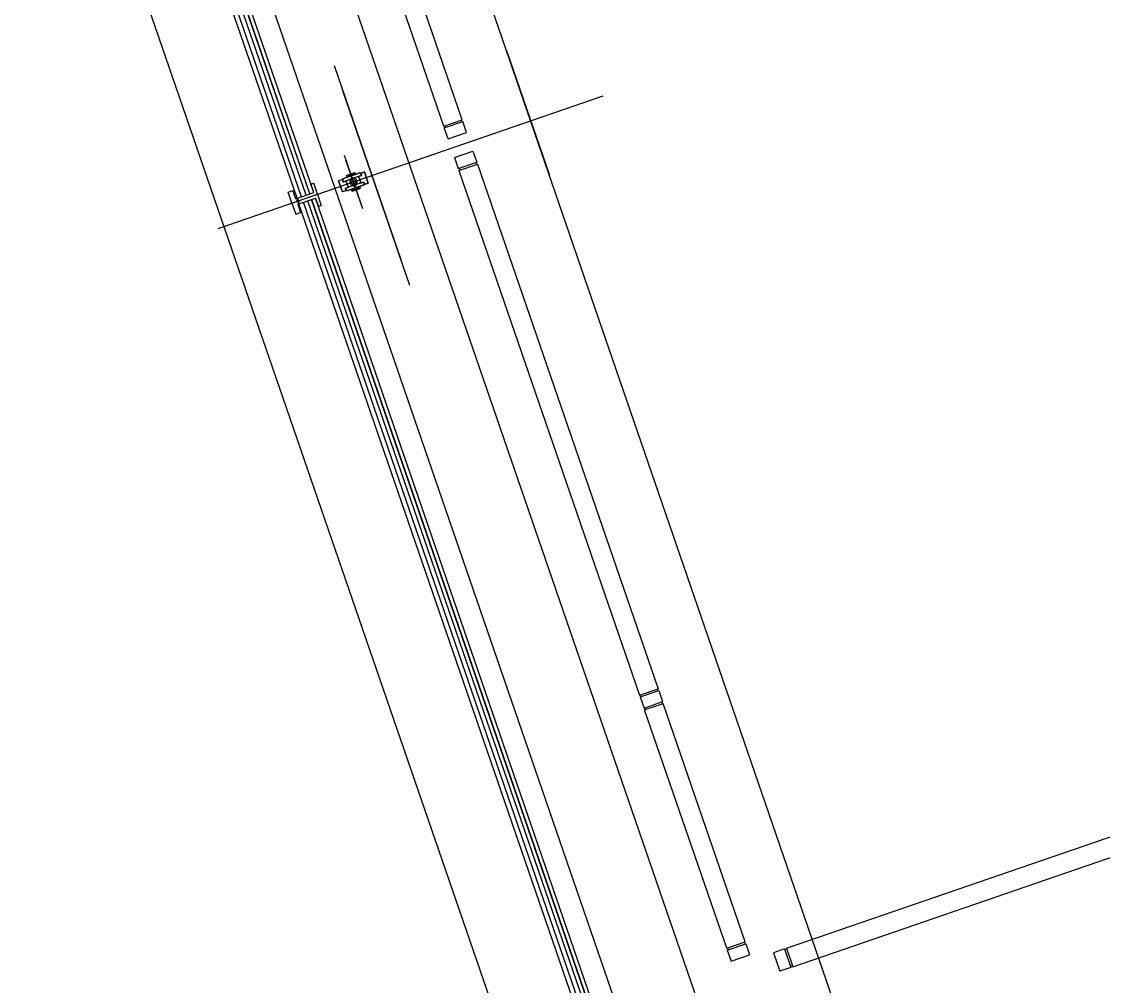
# Model space of a CAD drawing. Extents: x 809487 to 809680, y 818779 to 819225.
# Drawn here: x 809504.83 to 809507.6, y 819155.212 to 819157.681 of the extents above; entities that cross this region are included whole.
import ezdxf

# ---------------------------------------------------------------- set-up
doc = ezdxf.new("R2010")
doc.units = 0
for name, color, linetype in [('F-RC', 7, 'Continuous'), ('MAJ214__', 7, 'Continuous'), ('MAJ270__', 7, 'Continuous'), ('MAJ292__', 7, 'Continuous')]:
    doc.layers.add(name, color=color, linetype=linetype)

msp = doc.modelspace()

# ---------------------------------------------------------------- linework, layer by layer
at = {"layer": 'F-RC'}
for p, q in [((809505.9582, 819157.4298), (809505.4958, 819158.7724)), ((809505.9109, 819157.4135), (809505.4486, 819158.7561)), ((809505.9109, 819157.4135), (809505.9582, 819157.4298)), ((809505.9125, 819157.4087), (809505.9598, 819157.425)), ((809505.9223, 819157.3804), (809505.9125, 819157.4087)), ((809505.9144, 819157.4094), (809505.9128, 819157.4141)), ((809505.9579, 819157.4244), (809505.9563, 819157.4291)), ((809505.9696, 819157.3967), (809505.9598, 819157.425)), ((809505.9223, 819157.3804), (809505.9696, 819157.3967)), ((809505.9386, 819157.3331), (809505.9858, 819157.3494)), ((809505.9386, 819157.3331), (809505.9483, 819157.3047)), ((809505.9858, 819157.3494), (809505.9956, 819157.321)), ((809505.9483, 819157.3047), (809505.9956, 819157.321)), ((809505.9499, 819157.3), (809505.9972, 819157.3163)), ((809505.9499, 819157.3), (809506.4123, 819155.9574)), ((809505.9502, 819157.3054), (809505.9518, 819157.3007)), ((809505.9937, 819157.3204), (809505.9953, 819157.3156)), ((809505.9972, 819157.3163), (809506.4595, 819155.9737)), ((809506.4123, 819155.9574), (809506.4595, 819155.9737)), ((809506.4139, 819155.9526), (809506.4612, 819155.9689)), ((809506.4576, 819155.973), (809506.4593, 819155.9683)), ((809506.4612, 819155.9689), (809506.4709, 819155.9406)), ((809506.4139, 819155.9526), (809506.4237, 819155.9243)), ((809506.4141, 819155.958), (809506.4158, 819155.9533)), ((809506.4237, 819155.9243), (809506.4709, 819155.9406)), ((809506.469, 819155.9399), (809506.4707, 819155.9352)), ((809506.4253, 819155.9196), (809506.4449, 819155.9263)), ((809506.6353, 819155.3097), (809506.4253, 819155.9196)), ((809506.4255, 819155.9249), (809506.4272, 819155.9202)), ((809506.4449, 819155.9263), (809506.4726, 819155.9358)), ((809506.6825, 819155.326), (809506.4726, 819155.9358)), ((809506.7883, 819155.3095), (809507.9621, 819155.7137)), ((809506.8046, 819155.2622), (809507.9784, 819155.6664)), ((809506.6353, 819155.3097), (809506.6825, 819155.326)), ((809506.6369, 819155.305), (809506.6842, 819155.3212)), ((809506.6369, 819155.305), (809506.6467, 819155.2766)), ((809506.6372, 819155.3103), (809506.6388, 819155.3056)), ((809506.6807, 819155.3253), (809506.6823, 819155.3206)), ((809506.6842, 819155.3212), (809506.6939, 819155.2929)), ((809506.7836, 819155.3079), (809506.7552, 819155.2981)), ((809506.7836, 819155.3079), (809506.7999, 819155.2606)), ((809506.789, 819155.3076), (809506.7843, 819155.306)), ((809506.7883, 819155.3095), (809506.8046, 819155.2622)), ((809506.6467, 819155.2766), (809506.6939, 819155.2929)), ((809506.7552, 819155.2981), (809506.7715, 819155.2508)), ((809506.7999, 819155.2606), (809506.7715, 819155.2508)), ((809506.804, 819155.2641), (809506.7992, 819155.2625))]:
    msp.add_line(p, q, dxfattribs=at)
at = {"layer": 'MAJ214__'}
for p, q in [((809504.6575, 819160.086), (809506.6077, 819154.4224)), ((809505.5471, 819157.2327), (809504.5753, 819160.0551)), ((809505.5585, 819157.2366), (809504.5867, 819160.059)), ((809505.5679, 819157.2399), (809504.5961, 819160.0622)), ((809505.5686, 819157.2401), (809504.5968, 819160.0625)), ((809505.7081, 819157.296), (809505.6977, 819157.2925)), ((809505.6977, 819157.2925), (809505.7081, 819157.296)), ((809505.7178, 819157.2677), (809505.7081, 819157.296)), ((809505.7081, 819157.296), (809505.7178, 819157.2677)), ((809505.6523, 819157.2768), (809505.6419, 819157.2733)), ((809505.6523, 819157.2768), (809505.6419, 819157.2733)), ((809505.6419, 819157.2733), (809505.6517, 819157.2449)), ((809505.6517, 819157.2449), (809505.6419, 819157.2733)), ((809505.6526, 819157.2783), (809505.6966, 819157.2934)), ((809505.654, 819157.2708), (809505.6616, 819157.2734)), ((809505.6923, 819157.284), (809505.6616, 819157.2734)), ((809505.6923, 819157.284), (809505.6616, 819157.2734)), ((809505.6841, 819157.2934), (809505.6624, 819157.2859)), ((809505.6624, 819157.2859), (809505.6841, 819157.2934)), ((809505.663, 819157.2871), (809505.6624, 819157.2859)), ((809505.663, 819157.2871), (809505.6624, 819157.2859)), ((809505.6624, 819157.2859), (809505.6634, 819157.283)), ((809505.6634, 819157.283), (809505.6624, 819157.2859)), ((809505.663, 819157.2871), (809505.6829, 819157.294)), ((809505.6829, 819157.294), (809505.663, 819157.2871)), ((809505.6851, 819157.2905), (809505.6634, 819157.283)), ((809505.6634, 819157.283), (809505.6851, 819157.2905)), ((809505.6653, 819157.2837), (809505.6656, 819157.2827)), ((809505.6657, 819157.2839), (809505.6654, 819157.2832)), ((809505.6656, 819157.2827), (809505.6654, 819157.2832)), ((809505.698, 819157.2675), (809505.6672, 819157.2569)), ((809505.698, 819157.2675), (809505.6672, 819157.2569)), ((809505.6828, 819157.2897), (809505.6834, 819157.2894)), ((809505.6829, 819157.294), (809505.6841, 819157.2934)), ((809505.6829, 819157.294), (809505.6841, 819157.2934)), ((809505.6832, 819157.2899), (809505.6836, 819157.2889)), ((809505.6836, 819157.2889), (809505.6834, 819157.2894)), ((809505.6841, 819157.2934), (809505.6851, 819157.2905)), ((809505.6851, 819157.2905), (809505.6841, 819157.2934)), ((809505.7001, 819157.2867), (809505.6925, 819157.2841)), ((809505.6925, 819157.2841), (809505.7001, 819157.2867)), ((809505.6982, 819157.2675), (809505.7058, 819157.2701)), ((809505.7058, 819157.2701), (809505.6982, 819157.2675)), ((809505.7074, 819157.2641), (809505.7178, 819157.2677)), ((809505.7178, 819157.2677), (809505.7074, 819157.2641)), ((809505.6621, 819157.2485), (809505.6517, 819157.2449)), ((809505.6621, 819157.2485), (809505.6517, 819157.2449)), ((809505.6597, 819157.2543), (809505.6672, 819157.2569)), ((809505.6632, 819157.2475), (809505.7071, 819157.2627)), ((809505.6746, 819157.2504), (809505.6964, 819157.2579)), ((809505.6964, 819157.2579), (809505.6746, 819157.2504)), ((809505.6746, 819157.2504), (809505.6756, 819157.2476)), ((809505.6756, 819157.2476), (809505.6746, 819157.2504)), ((809505.6756, 819157.2476), (809505.6973, 819157.2551)), ((809505.6973, 819157.2551), (809505.6756, 819157.2476)), ((809505.6769, 819157.247), (809505.6756, 819157.2476)), ((809505.6769, 819157.247), (809505.6756, 819157.2476)), ((809505.6765, 819157.2511), (809505.6762, 819157.252)), ((809505.6762, 819157.252), (809505.6763, 819157.2515)), ((809505.677, 819157.2512), (809505.6763, 819157.2515)), ((809505.6967, 819157.2538), (809505.6769, 819157.247)), ((809505.6769, 819157.247), (809505.6967, 819157.2538)), ((809505.694, 819157.2571), (809505.6943, 819157.2577)), ((809505.6945, 819157.2573), (809505.6941, 819157.2582)), ((809505.6941, 819157.2582), (809505.6943, 819157.2577)), ((809505.6964, 819157.2579), (809505.6973, 819157.2551)), ((809505.6973, 819157.2551), (809505.6964, 819157.2579)), ((809505.6967, 819157.2538), (809505.6973, 819157.2551)), ((809505.6967, 819157.2538), (809505.6973, 819157.2551)), ((809506.5238, 819154.3961), (809505.552, 819157.2185)), ((809506.5352, 819154.4001), (809505.5634, 819157.2224)), ((809506.5446, 819154.4033), (809505.5728, 819157.2257)), ((809506.5453, 819154.4036), (809505.5735, 819157.2259))]:
    msp.add_line(p, q, dxfattribs=at)
for points in [[(809505.6966, 819157.2934), (809505.6526, 819157.2783)], [(809505.7071, 819157.2627), (809505.6632, 819157.2475)]]:
    msp.add_lwpolyline(points, dxfattribs=at)
msp.add_circle((809505.6799, 819157.2705), 0.006, dxfattribs=at)
msp.add_circle((809505.6799, 819157.2705), 0.006, dxfattribs=at)
for radius, start, end in [(0.0095, 145.1826, 252.8174), (0.0095, 145.1826, 252.8174), (0.0109, 101.1265, 116.8735), (0.0109, 101.1265, 116.8735), (0.0095, 326.6949, 71.3051), (0.0095, 326.6949, 71.3051), (0.0109, 281.1265, 296.8735), (0.0109, 281.1265, 296.8735)]:
    msp.add_arc((809505.6799, 819157.2705), radius, start, end, dxfattribs=at)
for points, degree in [([(809505.6526, 819157.2783), (809505.6526, 819157.2783), (809505.6525, 819157.2782), (809505.6525, 819157.2782), (809505.6525, 819157.2781), (809505.6524, 819157.2781), (809505.6524, 819157.278), (809505.6524, 819157.278), (809505.6524, 819157.2779), (809505.6523, 819157.2779), (809505.6523, 819157.2778), (809505.6523, 819157.2778), (809505.6523, 819157.2777), (809505.6523, 819157.2776), (809505.6523, 819157.2776), (809505.6523, 819157.2775)], 3), ([(809505.6523, 819157.2775), (809505.6523, 819157.2776), (809505.6523, 819157.2777), (809505.6523, 819157.2778), (809505.6523, 819157.2778), (809505.6523, 819157.2779), (809505.6524, 819157.2779), (809505.6524, 819157.278), (809505.6524, 819157.278), (809505.6524, 819157.2781), (809505.6524, 819157.2781), (809505.6525, 819157.2782), (809505.6525, 819157.2782), (809505.6525, 819157.2782), (809505.6526, 819157.2783), (809505.6526, 819157.2783)], 3), ([(809505.6523, 819157.2775), (809505.6523, 819157.2769), (809505.6523, 819157.2763), (809505.6524, 819157.2751), (809505.6525, 819157.2746), (809505.6526, 819157.2734), (809505.6527, 819157.2729), (809505.6529, 819157.272), (809505.653, 819157.2717), (809505.6531, 819157.2714)], 3), ([(809505.6531, 819157.2714), (809505.653, 819157.2717), (809505.6529, 819157.272), (809505.6527, 819157.2729), (809505.6526, 819157.2734), (809505.6525, 819157.2746), (809505.6524, 819157.2751), (809505.6523, 819157.2763), (809505.6523, 819157.2769), (809505.6523, 819157.2775)], 3), ([(809505.6532, 819157.2712), (809505.6532, 819157.2712), (809505.6532, 819157.2712), (809505.6532, 819157.2712), (809505.6532, 819157.2713), (809505.6531, 819157.2713), (809505.6531, 819157.2714), (809505.6531, 819157.2714)], 3), ([(809505.6531, 819157.2714), (809505.6531, 819157.2714), (809505.6531, 819157.2713), (809505.6532, 819157.2713), (809505.6532, 819157.2712), (809505.6532, 819157.2712), (809505.6532, 819157.2712), (809505.6532, 819157.2712)], 3), ([(809505.6532, 819157.2712), (809505.6532, 819157.2711), (809505.6532, 819157.2711), (809505.6533, 819157.271), (809505.6533, 819157.271), (809505.6534, 819157.2709), (809505.6535, 819157.2708), (809505.6536, 819157.2708), (809505.6537, 819157.2708), (809505.6538, 819157.2708), (809505.6539, 819157.2708), (809505.654, 819157.2708), (809505.654, 819157.2708), (809505.654, 819157.2708)], 3), ([(809505.654, 819157.2708), (809505.654, 819157.2708), (809505.654, 819157.2708), (809505.6539, 819157.2708), (809505.6539, 819157.2708), (809505.6538, 819157.2708), (809505.6538, 819157.2708), (809505.6536, 819157.2708), (809505.6536, 819157.2708), (809505.6534, 819157.2709), (809505.6534, 819157.2709), (809505.6533, 819157.271), (809505.6532, 819157.2711), (809505.6532, 819157.2712)], 3), ([(809505.654, 819157.2708), (809505.6546, 819157.271), (809505.6553, 819157.2713), (809505.6568, 819157.2718), (809505.6578, 819157.2721), (809505.6593, 819157.2727), (809505.6599, 819157.2729), (809505.6609, 819157.2732), (809505.6612, 819157.2733), (809505.6616, 819157.2734)], 3), ([(809505.654, 819157.2708), (809505.6548, 819157.2711), (809505.6557, 819157.2714), (809505.6566, 819157.2717), (809505.6578, 819157.2721), (809505.6591, 819157.2726), (809505.6604, 819157.273), (809505.6608, 819157.2732), (809505.6612, 819157.2733), (809505.6616, 819157.2734)], 3), ([(809505.6672, 819157.2569), (809505.6672, 819157.2569), (809505.6672, 819157.2569), (809505.6672, 819157.2571), (809505.6671, 819157.2573), (809505.6669, 819157.2578), (809505.6667, 819157.2581), (809505.666, 819157.2592), (809505.6655, 819157.2601), (809505.6645, 819157.2622), (809505.664, 819157.2633), (809505.6632, 819157.2656), (809505.6628, 819157.2667), (809505.6623, 819157.269), (809505.6622, 819157.27), (809505.6619, 819157.2715), (809505.6619, 819157.2721), (809505.6617, 819157.2728), (809505.6617, 819157.273), (809505.6616, 819157.2733), (809505.6616, 819157.2734), (809505.6616, 819157.2734)], 3), ([(809505.6616, 819157.2734), (809505.6616, 819157.2734), (809505.6616, 819157.2734), (809505.6616, 819157.2732), (809505.6617, 819157.273), (809505.6618, 819157.2725), (809505.6619, 819157.2721), (809505.6621, 819157.2708), (809505.6622, 819157.2698), (809505.6626, 819157.2675), (809505.6629, 819157.2664), (809505.6637, 819157.264), (809505.6641, 819157.2629), (809505.6651, 819157.2608), (809505.6657, 819157.2599), (809505.6664, 819157.2586), (809505.6667, 819157.2581), (809505.667, 819157.2575), (809505.6671, 819157.2572), (809505.6672, 819157.257), (809505.6672, 819157.2569), (809505.6672, 819157.2569)], 3), ([(809505.6719, 819157.2757), (809505.672, 819157.2759), (809505.6722, 819157.276), (809505.6724, 819157.2764), (809505.6725, 819157.2766), (809505.6727, 819157.2768), (809505.6727, 819157.2769), (809505.6728, 819157.277), (809505.6728, 819157.277), (809505.6728, 819157.277)], 3), ([(809505.6728, 819157.277), (809505.6728, 819157.277), (809505.6728, 819157.277), (809505.6727, 819157.2769), (809505.6727, 819157.2768), (809505.6725, 819157.2766), (809505.6724, 819157.2764), (809505.6722, 819157.276), (809505.672, 819157.2759), (809505.6719, 819157.2757)], 3), ([(809505.6728, 819157.277), (809505.6738, 819157.2785), (809505.6749, 819157.2802)], 2), ([(809505.6749, 819157.2802), (809505.6738, 819157.2785), (809505.6728, 819157.277)], 2), ([(809505.6778, 819157.2812), (809505.6797, 819157.2806), (809505.6814, 819157.28)], 2), ([(809505.6814, 819157.28), (809505.6797, 819157.2806), (809505.6778, 819157.2812)], 2), ([(809505.6814, 819157.28), (809505.6815, 819157.28), (809505.6815, 819157.28), (809505.6816, 819157.2799), (809505.6817, 819157.2799), (809505.6819, 819157.2798), (809505.6821, 819157.2797), (809505.6825, 819157.2796), (809505.6827, 819157.2795), (809505.6829, 819157.2795)], 3), ([(809505.6829, 819157.2795), (809505.6827, 819157.2795), (809505.6825, 819157.2796), (809505.6821, 819157.2797), (809505.6819, 819157.2798), (809505.6817, 819157.2799), (809505.6816, 819157.2799), (809505.6815, 819157.28), (809505.6815, 819157.28), (809505.6814, 819157.28)], 3), ([(809505.6925, 819157.2841), (809505.6924, 819157.2841), (809505.6924, 819157.284), (809505.6923, 819157.284)], 2), ([(809505.6923, 819157.284), (809505.6924, 819157.284), (809505.6924, 819157.2841), (809505.6925, 819157.2841)], 2), ([(809505.6923, 819157.284), (809505.6924, 819157.284), (809505.6924, 819157.2841), (809505.6925, 819157.2841)], 2), ([(809505.6925, 819157.2841), (809505.6925, 819157.2841), (809505.6925, 819157.284), (809505.6925, 819157.2839), (809505.6926, 819157.2837), (809505.6929, 819157.2832), (809505.6931, 819157.2828), (809505.6937, 819157.2817), (809505.6942, 819157.2808), (809505.6953, 819157.2788), (809505.6958, 819157.2777), (809505.6966, 819157.2754), (809505.6969, 819157.2742), (809505.6974, 819157.2719), (809505.6976, 819157.2709), (809505.6978, 819157.2694), (809505.6979, 819157.2689), (809505.698, 819157.2681), (809505.6981, 819157.2679), (809505.6981, 819157.2676), (809505.6982, 819157.2676), (809505.6982, 819157.2675)], 3), ([(809505.6982, 819157.2675), (809505.6982, 819157.2675), (809505.6982, 819157.2676), (809505.6981, 819157.2677), (809505.6981, 819157.2679), (809505.6979, 819157.2685), (809505.6979, 819157.2689), (809505.6977, 819157.2701), (809505.6976, 819157.2711), (809505.6971, 819157.2734), (809505.6968, 819157.2746), (809505.696, 819157.2769), (809505.6956, 819157.278), (809505.6946, 819157.2801), (809505.6941, 819157.281), (809505.6933, 819157.2823), (809505.6931, 819157.2828), (809505.6927, 819157.2835), (809505.6926, 819157.2837), (809505.6925, 819157.2839), (809505.6925, 819157.284), (809505.6925, 819157.2841)], 3), ([(809505.6972, 819157.293), (809505.6972, 819157.2931), (809505.6972, 819157.2931), (809505.6971, 819157.2932), (809505.6971, 819157.2932), (809505.697, 819157.2933), (809505.697, 819157.2933), (809505.6969, 819157.2933), (809505.6969, 819157.2933), (809505.6968, 819157.2934), (809505.6968, 819157.2934), (809505.6967, 819157.2934), (809505.6967, 819157.2934), (809505.6966, 819157.2934), (809505.6966, 819157.2934), (809505.6966, 819157.2934)], 3), ([(809505.6966, 819157.2934), (809505.6966, 819157.2934), (809505.6966, 819157.2934), (809505.6967, 819157.2934), (809505.6968, 819157.2934), (809505.6968, 819157.2934), (809505.6969, 819157.2933), (809505.6969, 819157.2933), (809505.6969, 819157.2933), (809505.697, 819157.2933), (809505.697, 819157.2932), (809505.6971, 819157.2932), (809505.6971, 819157.2932), (809505.6972, 819157.2931), (809505.6972, 819157.293), (809505.6972, 819157.293)], 3), ([(809505.7004, 819157.2876), (809505.7003, 819157.288), (809505.7001, 819157.2883), (809505.6997, 819157.2891), (809505.6995, 819157.2896), (809505.6989, 819157.2906), (809505.6986, 819157.2911), (809505.698, 819157.292), (809505.6976, 819157.2925), (809505.6972, 819157.293)], 3), ([(809505.6972, 819157.293), (809505.6976, 819157.2925), (809505.698, 819157.292), (809505.6986, 819157.2911), (809505.6989, 819157.2906), (809505.6995, 819157.2896), (809505.6997, 819157.2891), (809505.7001, 819157.2883), (809505.7003, 819157.288), (809505.7004, 819157.2876)], 3), ([(809505.698, 819157.2675), (809505.6981, 819157.2675), (809505.6981, 819157.2675), (809505.6982, 819157.2675)], 2), ([(809505.698, 819157.2675), (809505.6981, 819157.2675), (809505.6981, 819157.2675), (809505.6982, 819157.2675)], 2), ([(809505.6982, 819157.2675), (809505.6981, 819157.2675), (809505.6981, 819157.2675), (809505.698, 819157.2675)], 2), ([(809505.7001, 819157.2867), (809505.7001, 819157.2867), (809505.7001, 819157.2867), (809505.7001, 819157.2867), (809505.7002, 819157.2867), (809505.7002, 819157.2868), (809505.7003, 819157.2868), (809505.7003, 819157.2869), (809505.7004, 819157.2869), (809505.7005, 819157.2871), (809505.7005, 819157.2871), (809505.7005, 819157.2873), (809505.7005, 819157.2874), (809505.7005, 819157.2874)], 3), ([(809505.7005, 819157.2874), (809505.7005, 819157.2874), (809505.7005, 819157.2874), (809505.7005, 819157.2873), (809505.7005, 819157.2872), (809505.7005, 819157.2871), (809505.7004, 819157.287), (809505.7003, 819157.2869), (809505.7003, 819157.2868), (809505.7002, 819157.2867), (809505.7001, 819157.2867), (809505.7001, 819157.2867), (809505.7001, 819157.2867), (809505.7001, 819157.2867)], 3), ([(809505.7004, 819157.2876), (809505.7004, 819157.2876), (809505.7004, 819157.2876), (809505.7004, 819157.2875), (809505.7004, 819157.2875), (809505.7004, 819157.2875), (809505.7004, 819157.2875), (809505.7005, 819157.2874)], 3), ([(809505.7005, 819157.2874), (809505.7004, 819157.2875), (809505.7004, 819157.2875), (809505.7004, 819157.2875), (809505.7004, 819157.2875), (809505.7004, 819157.2876), (809505.7004, 819157.2876), (809505.7004, 819157.2876)], 3), ([(809505.7065, 819157.2698), (809505.7065, 819157.2698), (809505.7065, 819157.2698), (809505.7065, 819157.2699), (809505.7064, 819157.27), (809505.7063, 819157.2701), (809505.7062, 819157.2701), (809505.7061, 819157.2702), (809505.706, 819157.2702), (809505.7059, 819157.2702), (809505.7058, 819157.2702), (809505.7058, 819157.2701), (809505.7058, 819157.2701), (809505.7058, 819157.2701)], 3), ([(809505.7058, 819157.2701), (809505.7058, 819157.2701), (809505.7058, 819157.2701), (809505.7058, 819157.2702), (809505.7059, 819157.2702), (809505.7059, 819157.2702), (809505.706, 819157.2702), (809505.7061, 819157.2702), (809505.7062, 819157.2701), (809505.7063, 819157.2701), (809505.7064, 819157.27), (809505.7065, 819157.2699), (809505.7065, 819157.2698), (809505.7065, 819157.2698)], 3), ([(809505.7065, 819157.2698), (809505.7065, 819157.2698), (809505.7066, 819157.2697), (809505.7066, 819157.2697), (809505.7066, 819157.2697), (809505.7066, 819157.2696), (809505.7066, 819157.2696), (809505.7066, 819157.2696)], 3), ([(809505.7066, 819157.2696), (809505.7066, 819157.2696), (809505.7066, 819157.2696), (809505.7066, 819157.2697), (809505.7066, 819157.2697), (809505.7066, 819157.2697), (809505.7065, 819157.2698), (809505.7065, 819157.2698)], 3), ([(809505.7074, 819157.2634), (809505.7074, 819157.264), (809505.7074, 819157.2646), (809505.7073, 819157.2658), (809505.7073, 819157.2664), (809505.7071, 819157.2675), (809505.707, 819157.268), (809505.7068, 819157.2689), (809505.7067, 819157.2692), (809505.7066, 819157.2696)], 3), ([(809505.7066, 819157.2696), (809505.7067, 819157.2692), (809505.7068, 819157.2689), (809505.707, 819157.268), (809505.7071, 819157.2675), (809505.7073, 819157.2664), (809505.7073, 819157.2658), (809505.7074, 819157.2646), (809505.7074, 819157.264), (809505.7074, 819157.2634)], 3), ([(809505.6593, 819157.2535), (809505.6593, 819157.2535), (809505.6593, 819157.2536), (809505.6592, 819157.2537), (809505.6592, 819157.2537), (809505.6593, 819157.2539), (809505.6593, 819157.254), (809505.6594, 819157.2541), (809505.6594, 819157.2541), (809505.6595, 819157.2542), (809505.6596, 819157.2542), (809505.6597, 819157.2543), (809505.6597, 819157.2543), (809505.6597, 819157.2543)], 3), ([(809505.6597, 819157.2543), (809505.6597, 819157.2543), (809505.6597, 819157.2543), (809505.6596, 819157.2542), (809505.6596, 819157.2542), (809505.6595, 819157.2542), (809505.6595, 819157.2542), (809505.6594, 819157.2541), (809505.6593, 819157.254), (809505.6593, 819157.2539), (809505.6593, 819157.2538), (809505.6592, 819157.2536), (809505.6593, 819157.2536), (809505.6593, 819157.2535)], 3), ([(809505.6594, 819157.2533), (809505.6593, 819157.2533), (809505.6593, 819157.2534), (809505.6593, 819157.2534), (809505.6593, 819157.2534), (809505.6593, 819157.2535), (809505.6593, 819157.2535), (809505.6593, 819157.2535)], 3), ([(809505.6593, 819157.2535), (809505.6593, 819157.2535), (809505.6593, 819157.2535), (809505.6593, 819157.2534), (809505.6593, 819157.2534), (809505.6593, 819157.2534), (809505.6593, 819157.2533), (809505.6594, 819157.2533)], 3), ([(809505.6594, 819157.2533), (809505.6595, 819157.253), (809505.6596, 819157.2527), (809505.66, 819157.2519), (809505.6602, 819157.2514), (809505.6608, 819157.2504), (809505.6611, 819157.2499), (809505.6618, 819157.2489), (809505.6621, 819157.2484), (809505.6625, 819157.2479)], 3), ([(809505.6625, 819157.2479), (809505.6621, 819157.2484), (809505.6618, 819157.2489), (809505.6611, 819157.2499), (809505.6608, 819157.2504), (809505.6602, 819157.2514), (809505.66, 819157.2519), (809505.6596, 819157.2527), (809505.6595, 819157.253), (809505.6594, 819157.2533)], 3), ([(809505.6597, 819157.2543), (809505.6603, 819157.2545), (809505.6609, 819157.2547), (809505.6625, 819157.2553), (809505.6635, 819157.2556), (809505.665, 819157.2561), (809505.6656, 819157.2563), (809505.6666, 819157.2566), (809505.6669, 819157.2568), (809505.6672, 819157.2569)], 3), ([(809505.6597, 819157.2543), (809505.6605, 819157.2546), (809505.6614, 819157.2549), (809505.6623, 819157.2552), (809505.6635, 819157.2556), (809505.6648, 819157.256), (809505.6661, 819157.2565), (809505.6665, 819157.2566), (809505.6669, 819157.2567), (809505.6672, 819157.2569)], 3), ([(809505.6625, 819157.2479), (809505.6625, 819157.2479), (809505.6626, 819157.2478), (809505.6626, 819157.2478), (809505.6627, 819157.2477), (809505.6627, 819157.2477), (809505.6628, 819157.2477), (809505.6628, 819157.2476), (809505.6628, 819157.2476), (809505.6629, 819157.2476), (809505.6629, 819157.2476), (809505.663, 819157.2475), (809505.663, 819157.2475), (809505.6631, 819157.2475), (809505.6631, 819157.2475), (809505.6632, 819157.2475)], 3), ([(809505.6632, 819157.2475), (809505.6631, 819157.2475), (809505.6631, 819157.2475), (809505.663, 819157.2475), (809505.663, 819157.2475), (809505.6629, 819157.2476), (809505.6629, 819157.2476), (809505.6628, 819157.2476), (809505.6628, 819157.2477), (809505.6627, 819157.2477), (809505.6627, 819157.2477), (809505.6627, 819157.2478), (809505.6626, 819157.2478), (809505.6626, 819157.2479), (809505.6625, 819157.2479), (809505.6625, 819157.2479)], 3), ([(809505.6783, 819157.261), (809505.6783, 819157.261), (809505.6783, 819157.261), (809505.6782, 819157.261), (809505.6781, 819157.261), (809505.6778, 819157.2611), (809505.6776, 819157.2612), (809505.6772, 819157.2613), (809505.677, 819157.2614), (809505.6768, 819157.2615)], 3), ([(809505.6768, 819157.2615), (809505.677, 819157.2614), (809505.6772, 819157.2613), (809505.6776, 819157.2612), (809505.6778, 819157.2611), (809505.6781, 819157.261), (809505.6782, 819157.261), (809505.6783, 819157.261), (809505.6783, 819157.261), (809505.6783, 819157.261)], 3), ([(809505.682, 819157.2597), (809505.68, 819157.2604), (809505.6783, 819157.261)], 2), ([(809505.6783, 819157.261), (809505.68, 819157.2604), (809505.682, 819157.2597)], 2), ([(809505.687, 819157.264), (809505.686, 819157.2624), (809505.6848, 819157.2607)], 2), ([(809505.6848, 819157.2607), (809505.686, 819157.2624), (809505.687, 819157.264)], 2), ([(809505.6878, 819157.2653), (809505.6877, 819157.2651), (809505.6876, 819157.2649), (809505.6873, 819157.2645), (809505.6872, 819157.2644), (809505.6871, 819157.2641), (809505.687, 819157.2641), (809505.687, 819157.264), (809505.687, 819157.264), (809505.687, 819157.264)], 3), ([(809505.687, 819157.264), (809505.687, 819157.264), (809505.687, 819157.264), (809505.687, 819157.2641), (809505.6871, 819157.2641), (809505.6872, 819157.2644), (809505.6873, 819157.2645), (809505.6876, 819157.2649), (809505.6877, 819157.2651), (809505.6878, 819157.2653)], 3), ([(809505.7071, 819157.2627), (809505.7072, 819157.2627), (809505.7072, 819157.2627), (809505.7073, 819157.2628), (809505.7073, 819157.2628), (809505.7073, 819157.2629), (809505.7073, 819157.2629), (809505.7074, 819157.263), (809505.7074, 819157.263), (809505.7074, 819157.2631), (809505.7074, 819157.2631), (809505.7074, 819157.2632), (809505.7074, 819157.2632), (809505.7074, 819157.2633), (809505.7074, 819157.2634), (809505.7074, 819157.2634)], 3), ([(809505.7074, 819157.2634), (809505.7074, 819157.2634), (809505.7074, 819157.2633), (809505.7074, 819157.2632), (809505.7074, 819157.2631), (809505.7074, 819157.2631), (809505.7074, 819157.263), (809505.7074, 819157.263), (809505.7074, 819157.2629), (809505.7073, 819157.2629), (809505.7073, 819157.2628), (809505.7073, 819157.2628), (809505.7073, 819157.2628), (809505.7072, 819157.2627), (809505.7072, 819157.2627), (809505.7071, 819157.2627)], 3)]:
    msp.add_open_spline(points, degree=degree, dxfattribs=at)
at = {"layer": 'MAJ270__'}
for p, q in [((809507.1104, 819154.5902), (809505.157, 819160.2633)), ((809506.0716, 819157.6071), (809506.1816, 819157.2875)), ((809505.6303, 819157.5681), (809505.8019, 819157.0695)), ((809505.824, 819157.0054), (809505.6523, 819157.504)), ((809506.2907, 819157.4808), (809505.3325, 819157.1509)), ((809505.6562, 819157.3391), (809505.699, 819157.2149)), ((809505.7035, 819157.2018), (809505.6607, 819157.3261)), ((809505.5356, 819157.2287), (809505.5404, 819157.2145)), ((809505.5404, 819157.2145), (809505.5356, 819157.2287))]:
    msp.add_line(p, q, dxfattribs=at)
msp.add_lwpolyline([(809506.3179, 819157.4902), (809505.5602, 819157.2293)], dxfattribs=at)
msp.add_circle((809505.538, 819157.2216), 0.003, dxfattribs=at)
msp.add_circle((809505.538, 819157.2216), 0.003, dxfattribs=at)
at = {"layer": 'MAJ292__'}
for p, q in [((809506.3256, 819154.32), (809503.4215, 819162.754)), ((809504.8466, 819160.1511), (809506.7968, 819154.4875)), ((809505.5781, 819157.2434), (809504.6063, 819160.0657)), ((809505.5356, 819157.2287), (809504.5638, 819160.0508)), ((809505.5708, 819157.2646), (809505.5781, 819157.2672)), ((809505.5879, 819157.2388), (809505.5781, 819157.2672)), ((809505.5126, 819157.2446), (809505.5249, 819157.2488)), ((809505.5224, 819157.2162), (809505.5126, 819157.2446)), ((809505.5322, 819157.2276), (809505.5249, 819157.2488)), ((809505.5322, 819157.2276), (809505.5781, 819157.2434)), ((809505.5781, 819157.2434), (809505.5708, 819157.2646)), ((809505.5224, 819157.2162), (809505.5879, 819157.2388)), ((809505.5224, 819157.2162), (809505.5879, 819157.2388)), ((809505.5224, 819157.2162), (809505.5321, 819157.1879)), ((809505.5371, 819157.2134), (809505.583, 819157.2292)), ((809505.5371, 819157.2134), (809505.5444, 819157.1921)), ((809506.5123, 819154.3922), (809505.5404, 819157.2145)), ((809506.5548, 819154.4068), (809505.583, 819157.2292)), ((809505.583, 819157.2292), (809505.5903, 819157.2079)), ((809505.5879, 819157.2388), (809505.5976, 819157.2104)), ((809505.5321, 819157.1879), (809505.5444, 819157.1921)), ((809505.5903, 819157.2079), (809505.5976, 819157.2104))]:
    msp.add_line(p, q, dxfattribs=at)

doc.saveas('drawing.dxf')
